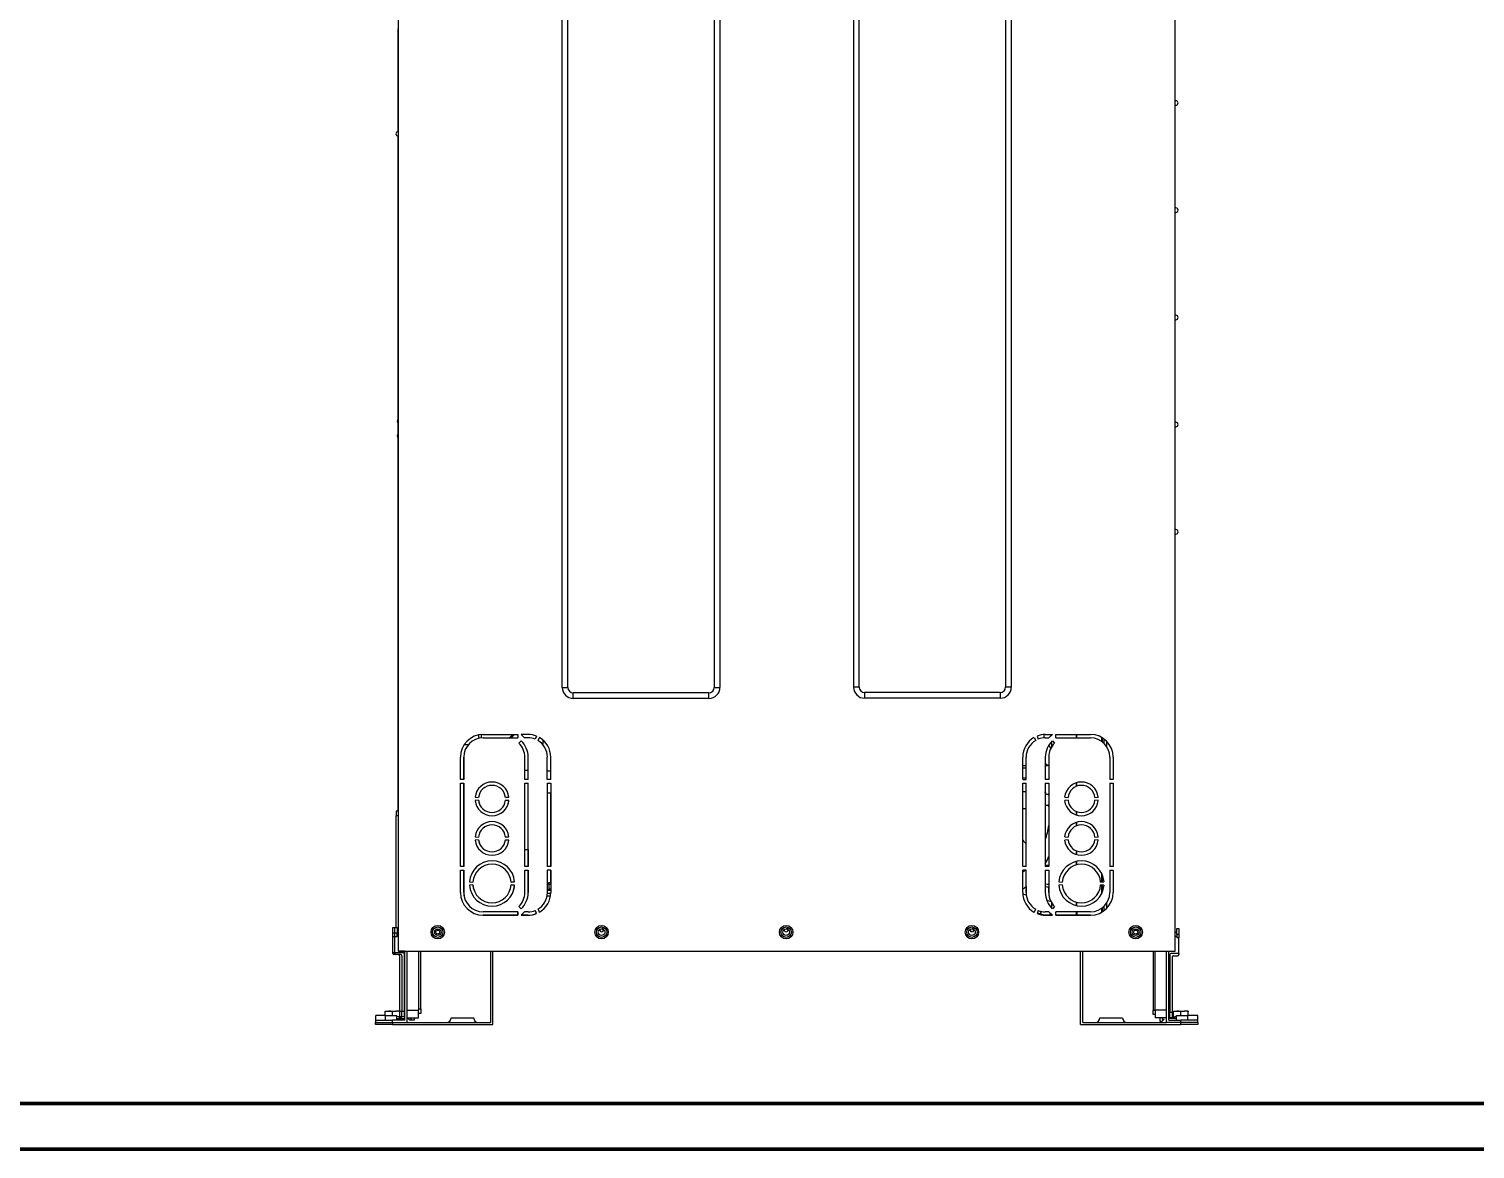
# Model space of a CAD drawing. Extents: x 594 to 813, y 174 to 240.
# Drawn here: x 754.84 to 767.68, y 173.79 to 183.75 of the extents above; entities that cross this region are included whole.
import ezdxf

# ---------------------------------------------------------------- set-up
doc = ezdxf.new("R2010")
doc.units = 0
doc.header["$MEASUREMENT"] = 0
doc.layers.add('AC.REF(S). PIPING', color=3, linetype='CONTINUOUS', lineweight=30)
doc.layers.add('UG-BORDER', color=20, linetype='CONTINUOUS', lineweight=80)
doc.layers.add('LG-Product', color=3, linetype='CONTINUOUS')

# ---------------------------------------------------------------- blocks, each defined once
blk = doc.blocks.new('UW1-3')
at = {"layer": 'LG-Product', "color": 3, "linetype": 'Continuous'}
for p, q in [((3159.8, 3230.4), (3159.8, 1782.7)), ((3850, 1782.7), (3850, 3230.4)), ((3305.5, 2017.2), (3305.5, 3020.4)), ((3310.5, 2017.2), (3310.5, 3020.4)), ((3440.5, 3020.4), (3440.5, 2017.2)), ((3445.5, 3020.4), (3445.5, 2017.2)), ((3564.3, 3020.5), (3564.3, 2017.4)), ((3569.3, 2017.4), (3569.3, 3020.5)), ((3699.3, 3020.5), (3699.3, 2017.4)), ((3704.4, 3020.5), (3704.4, 2017.4)), ((3159.8, 2511), (3159.8, 2602.2)), ((3850.4, 2538.5), (3850, 2538.5)), ((3850, 2534.5), (3850.4, 2534.5)), ((3850.6, 2538.5), (3850.4, 2538.5)), ((3850.4, 2534.5), (3850.6, 2534.5)), ((3159.8, 2255.6), (3159.8, 2506.9)), ((3850.4, 2443.3), (3850, 2443.3)), ((3850.6, 2443.3), (3850.4, 2443.3)), ((3850, 2439.2), (3850.4, 2439.2)), ((3850.4, 2439.2), (3850.6, 2439.2)), ((3850.4, 2348), (3850, 2348)), ((3850, 2343.9), (3850.4, 2343.9)), ((3850.6, 2348), (3850.4, 2348)), ((3850.4, 2343.9), (3850.6, 2343.9)), ((3159.8, 2242.5), (3159.8, 2251.8)), ((3850.4, 2252.7), (3850, 2252.7)), ((3850, 2248.6), (3850.4, 2248.6)), ((3850.6, 2252.7), (3850.4, 2252.7)), ((3850.4, 2248.6), (3850.6, 2248.6)), ((3159.8, 1907.1), (3159.8, 2238.7)), ((3850.4, 2157.4), (3850, 2157.4)), ((3850, 2153.3), (3850.4, 2153.3)), ((3850.6, 2157.4), (3850.4, 2157.4)), ((3850.4, 2153.3), (3850.6, 2153.3)), ((3305.5, 2017.2), (3310.5, 2017.2)), ((3440.5, 2017.2), (3445.5, 2017.2)), ((3569.3, 2017.4), (3564.3, 2017.4)), ((3704.4, 2017.4), (3699.3, 2017.4)), ((3435.7, 2012.4), (3315.3, 2012.4)), ((3315.3, 2007.4), (3315.3, 2012.4)), ((3435.7, 2007.4), (3315.3, 2007.4)), ((3435.7, 2007.4), (3435.7, 2012.4)), ((3694.5, 2012.6), (3574.1, 2012.6)), ((3574.1, 2012.6), (3574.1, 2007.6)), ((3694.5, 2007.6), (3574.1, 2007.6)), ((3694.5, 2012.6), (3694.5, 2007.6)), ((3218.4, 1966.4), (3222.2, 1966.4)), ((3231.4, 1973.4), (3231.4, 1974.9)), ((3231.4, 1971.9), (3231.4, 1973.4)), ((3233.9, 1974.4), (3233.6, 1975.1)), ((3233.9, 1975.3), (3233.9, 1974.8)), ((3233.9, 1974.8), (3233.9, 1974.4)), ((3233.9, 1972.2), (3233.9, 1974.4)), ((3235.1, 1975.3), (3266, 1975.3)), ((3235.1, 1972.3), (3266, 1972.3)), ((3258.3, 1972.3), (3259.7, 1973.5)), ((3259.7, 1973.5), (3261.5, 1975.3)), ((3263, 1975.3), (3260.2, 1972.3)), ((3266, 1975.3), (3266, 1972.3)), ((3266.9, 1967.6), (3269, 1969.8)), ((3269, 1975.3), (3272, 1972.3)), ((3275.2, 1975.3), (3269, 1975.3)), ((3275.2, 1972.3), (3272, 1972.3)), ((3282.5, 1973.9), (3281.4, 1971.1)), ((3285.2, 1972.6), (3283.7, 1970)), ((3288.5, 1965.9), (3288.5, 1970.2)), ((3724.6, 1972.6), (3726.1, 1970)), ((3727.3, 1973.9), (3728.4, 1971.1)), ((3733.7, 1972.3), (3733.7, 1975.3)), ((3733.7, 1972.3), (3733.7, 1975.3)), ((3734.6, 1975.3), (3740.9, 1975.3)), ((3734.6, 1972.3), (3737.8, 1972.3)), ((3738.9, 1964.1), (3737.7, 1965.7)), ((3737.8, 1972.3), (3740.9, 1975.3)), ((3737.8, 1972.3), (3740.2, 1974.6)), ((3740.2, 1975.3), (3740.2, 1974.9)), ((3740.2, 1974.9), (3740.2, 1974.6)), ((3740.2, 1969.1), (3740.2, 1966.6)), ((3740.2, 1966.6), (3740.2, 1964.1)), ((3740.9, 1969.8), (3742.9, 1967.6)), ((3743.9, 1972.3), (3743.9, 1975.3)), ((3743.9, 1975.3), (3774.8, 1975.3)), ((3743.9, 1972.3), (3774.8, 1972.3)), ((3762.4, 1975.3), (3762.4, 1973.8)), ((3762.4, 1973.8), (3762.4, 1975.3)), ((3762.4, 1973.8), (3762.4, 1972.3)), ((3762.4, 1972.3), (3762.4, 1973.8)), ((3784.7, 1970.9), (3784.7, 1972.7)), ((3784.7, 1969.1), (3784.7, 1970.9)), ((3785.3, 1968.6), (3785.3, 1972.3)), ((3786.9, 1967.2), (3786.9, 1971.2)), ((3788.9, 1969.5), (3788.9, 1964.8)), ((3215, 1935.2), (3215, 1955.2)), ((3218, 1935.2), (3218, 1955.2)), ((3218, 1955.2), (3218, 1935.2)), ((3272.2, 1935.2), (3272.2, 1955.2)), ((3275.2, 1935.2), (3275.2, 1955.2)), ((3292.2, 1935.2), (3292.2, 1955.2)), ((3295.3, 1935.2), (3295.3, 1955.2)), ((3295.3, 1942.7), (3295.3, 1955.2)), ((3714.6, 1935.2), (3714.6, 1955.2)), ((3717.6, 1935.2), (3717.6, 1955.2)), ((3734.6, 1955.2), (3734.6, 1935.2)), ((3737.6, 1955.2), (3737.6, 1935.2)), ((3739.6, 1963.1), (3738.9, 1964.1)), ((3791.8, 1955.2), (3791.8, 1935.2)), ((3794.8, 1955.2), (3794.8, 1935.2)), ((3273.7, 1943.4), (3272.2, 1943.4)), ((3275.2, 1943.4), (3273.7, 1943.4)), ((3295.3, 1942.7), (3292.2, 1942.7)), ((3714.6, 1947.8), (3716, 1947.8)), ((3716, 1945.4), (3714.6, 1945.4)), ((3716, 1947.8), (3717.6, 1947.8)), ((3717.6, 1945.4), (3716, 1945.4)), ((3735.9, 1948.6), (3734.6, 1948.6)), ((3734.6, 1947.7), (3735.8, 1948.6)), ((3734.6, 1946.7), (3735.4, 1947.7)), ((3735.4, 1947.7), (3736.2, 1947.7)), ((3737.6, 1947.7), (3735.5, 1947.7)), ((3735.8, 1948.6), (3737, 1947.7)), ((3218, 1935.2), (3215, 1935.2)), ((3215, 1857.9), (3215, 1932.2)), ((3215, 1932.2), (3218, 1932.2)), ((3218, 1857.9), (3218, 1932.2)), ((3218, 1932.2), (3218, 1857.9)), ((3275.2, 1935.2), (3272.2, 1935.2)), ((3272.2, 1932.2), (3275.2, 1932.2)), ((3272.2, 1857.9), (3272.2, 1932.2)), ((3275.2, 1857.9), (3275.2, 1932.2)), ((3295.3, 1935.2), (3292.2, 1935.2)), ((3292.2, 1932.2), (3295.3, 1932.2)), ((3292.2, 1932.2), (3292.2, 1857.9)), ((3295.3, 1932.2), (3295.3, 1857.9)), ((3715.9, 1936.5), (3714.6, 1936.5)), ((3714.6, 1935.2), (3717.6, 1935.2)), ((3714.6, 1857.9), (3714.6, 1932.2)), ((3714.6, 1932.2), (3717.6, 1932.2)), ((3717.6, 1936.5), (3715.9, 1936.5)), ((3717.6, 1857.9), (3717.6, 1932.2)), ((3734.9, 1935.5), (3734.6, 1936)), ((3737.6, 1935.2), (3734.6, 1935.2)), ((3734.6, 1932.2), (3734.6, 1857.9)), ((3734.6, 1932.2), (3737.6, 1932.2)), ((3735.3, 1935.2), (3734.9, 1935.5)), ((3737.6, 1932.2), (3737.6, 1857.9)), ((3762.4, 1932.5), (3762.4, 1930.9)), ((3762.4, 1930.9), (3762.4, 1932.5)), ((3762.4, 1930.9), (3762.4, 1929.4)), ((3762.4, 1929.4), (3762.4, 1930.9)), ((3794.8, 1935.2), (3791.8, 1935.2)), ((3791.8, 1932.2), (3794.8, 1932.2)), ((3791.8, 1932.2), (3791.8, 1857.9)), ((3794.8, 1932.2), (3794.8, 1857.9)), ((3228.1, 1919.6), (3231.1, 1919.3)), ((3231.1, 1916.9), (3228.1, 1916.6)), ((3255.1, 1919.3), (3258.1, 1919.6)), ((3258.1, 1919.6), (3255.1, 1919.3)), ((3258.1, 1916.6), (3255.1, 1916.9)), ((3255.1, 1916.9), (3258.1, 1916.6)), ((3292.2, 1923.6), (3295.3, 1923.6)), ((3295.3, 1857.9), (3295.3, 1923.6)), ((3715.9, 1924.5), (3714.6, 1924.5)), ((3717.6, 1924.5), (3715.9, 1924.5)), ((3735.1, 1923.4), (3734.6, 1924.6)), ((3735.2, 1922.2), (3734.6, 1923.8)), ((3735.8, 1922.1), (3734.6, 1922.2)), ((3735.5, 1922.1), (3735.1, 1923.4)), ((3736.2, 1922), (3735.8, 1922.1)), ((3736.7, 1922), (3736.2, 1922)), ((3737.6, 1922), (3736.7, 1922)), ((3736.7, 1922), (3737.2, 1921.9)), ((3737.2, 1921.9), (3737.6, 1921.7)), ((3751.8, 1919.6), (3754.8, 1919.3)), ((3754.8, 1916.9), (3751.8, 1916.6)), ((3778.7, 1919.3), (3781.7, 1919.6)), ((3781.7, 1916.6), (3778.7, 1916.9)), ((3158, 1907.1), (3158, 1906.5)), ((3159.8, 1907.1), (3158, 1907.1)), ((3158, 1906.5), (3158, 1905.1)), ((3158, 1905.1), (3158, 1903.1)), ((3158, 1803.8), (3158, 1903.1)), ((3159.8, 1903.1), (3158, 1903.1)), ((3715.8, 1909.4), (3714.6, 1909.4)), ((3717.6, 1909.4), (3715.8, 1909.4)), ((3734.6, 1912.6), (3735, 1912.5)), ((3735, 1912.5), (3735.9, 1912.5)), ((3735.9, 1912.5), (3736.7, 1912.5)), ((3737.2, 1912.6), (3736.7, 1912.5)), ((3736.7, 1912.5), (3737.6, 1912.5)), ((3737.6, 1912.8), (3737.2, 1912.6)), ((3762.4, 1906.9), (3762.4, 1905.3)), ((3762.4, 1905.3), (3762.4, 1906.9)), ((3762.4, 1905.3), (3762.4, 1903.7)), ((3762.4, 1903.7), (3762.4, 1905.3)), ((3762.4, 1897.4), (3762.4, 1895.8)), ((3762.4, 1895.8), (3762.4, 1897.4)), ((3762.4, 1895.8), (3762.4, 1894.3)), ((3762.4, 1894.3), (3762.4, 1895.8)), ((3228.1, 1884.5), (3231.1, 1884.2)), ((3231.1, 1881.8), (3228.1, 1881.5)), ((3255.1, 1884.2), (3258.1, 1884.5)), ((3258.1, 1884.5), (3255.1, 1884.2)), ((3258.1, 1881.5), (3255.1, 1881.8)), ((3255.1, 1881.8), (3258.1, 1881.5)), ((3751.8, 1884.5), (3754.8, 1884.2)), ((3754.8, 1881.8), (3751.8, 1881.5)), ((3778.7, 1884.2), (3781.7, 1884.5)), ((3781.7, 1881.5), (3778.7, 1881.8)), ((3272.2, 1873.1), (3273.7, 1873.1)), ((3273.7, 1873.1), (3275.2, 1873.1)), ((3275.2, 1873.1), (3275.2, 1857.9)), ((3762.4, 1871.8), (3762.4, 1870.2)), ((3762.4, 1870.2), (3762.4, 1871.8)), ((3762.4, 1870.2), (3762.4, 1868.6)), ((3762.4, 1868.6), (3762.4, 1870.2)), ((3218, 1857.9), (3215, 1857.9)), ((3215, 1834.9), (3215, 1854.9)), ((3215, 1854.9), (3218, 1854.9)), ((3218, 1834.9), (3218, 1854.9)), ((3218, 1854.9), (3218, 1834.9)), ((3275.2, 1857.9), (3272.2, 1857.9)), ((3272.2, 1854.9), (3275.2, 1854.9)), ((3272.2, 1834.9), (3272.2, 1854.9)), ((3275.2, 1834.9), (3275.2, 1854.9)), ((3275.2, 1854.9), (3275.2, 1834.9)), ((3295.3, 1857.9), (3292.2, 1857.9)), ((3292.2, 1854.9), (3292.2, 1834.9)), ((3295.3, 1854.9), (3292.2, 1854.9)), ((3295.3, 1854.9), (3295.3, 1834.9)), ((3295.3, 1843.9), (3295.3, 1854.9)), ((3717.6, 1857.9), (3714.6, 1857.9)), ((3714.6, 1834.9), (3714.6, 1854.9)), ((3717.6, 1854.9), (3714.6, 1854.9)), ((3717.6, 1834.9), (3717.6, 1854.9)), ((3737.6, 1857.9), (3734.6, 1857.9)), ((3734.6, 1854.9), (3734.6, 1834.9)), ((3734.6, 1854.9), (3737.6, 1854.9)), ((3737.6, 1854.9), (3737.6, 1834.9)), ((3762.4, 1862.5), (3762.4, 1860.9)), ((3762.4, 1860.9), (3762.4, 1862.5)), ((3762.4, 1860.9), (3762.4, 1859.4)), ((3762.4, 1859.4), (3762.4, 1860.9)), ((3784.7, 1847.9), (3784.7, 1851.8)), ((3785.3, 1844.3), (3785.3, 1850.5)), ((3794.8, 1857.9), (3791.8, 1857.9)), ((3791.8, 1854.9), (3791.8, 1834.9)), ((3791.8, 1854.9), (3794.8, 1854.9)), ((3794.8, 1854.9), (3794.8, 1834.9)), ((3223.1, 1844.4), (3226.1, 1844.2)), ((3226.1, 1841.6), (3223.1, 1841.4)), ((3260.1, 1844.2), (3263.1, 1844.4)), ((3263.1, 1844.4), (3260.1, 1844.2)), ((3263.1, 1841.4), (3260.1, 1841.6)), ((3260.1, 1841.6), (3263.1, 1841.4)), ((3292.2, 1837.1), (3293.7, 1837.1)), ((3293.5, 1843.9), (3294.3, 1843.9)), ((3293.5, 1843.4), (3293.5, 1843.9)), ((3293.5, 1841.9), (3293.5, 1843.4)), ((3294.3, 1841.9), (3293.5, 1841.9)), ((3293.5, 1841.9), (3293.5, 1837.9)), ((3293.5, 1837.9), (3293.5, 1837.1)), ((3294.3, 1837.9), (3293.5, 1837.9)), ((3293.5, 1837.4), (3293.5, 1837.9)), ((3293.5, 1837.9), (3293.5, 1837.9)), ((3293.5, 1837.9), (3294.1, 1837.6)), ((3293.8, 1837.1), (3293.5, 1837.4)), ((3293.7, 1837.1), (3295.3, 1837.1)), ((3294.1, 1837.6), (3294.6, 1837.1)), ((3294.3, 1843.9), (3295.3, 1843.9)), ((3295.3, 1841.9), (3294.3, 1841.9)), ((3295.3, 1837.9), (3294.3, 1837.9)), ((3717.6, 1840.2), (3717.6, 1834.9)), ((3737.6, 1834.9), (3737.6, 1840)), ((3746.7, 1844.4), (3749.7, 1844.2)), ((3749.7, 1841.6), (3746.7, 1841.4)), ((3783.7, 1844.2), (3786.7, 1844.4)), ((3786.7, 1841.4), (3783.7, 1841.6)), ((3784.7, 1844.2), (3784.7, 1847.9)), ((3785.3, 1844.3), (3784.7, 1844.2)), ((3784.7, 1837.6), (3784.7, 1841.5)), ((3784.7, 1841.5), (3785.3, 1841.5)), ((3784.7, 1834), (3784.7, 1837.6)), ((3785.3, 1835.3), (3785.3, 1841.5)), ((3293.5, 1831.8), (3292, 1831.8)), ((3293.7, 1833.9), (3292.2, 1833.9)), ((3295, 1831.8), (3293.5, 1831.8)), ((3295.2, 1833.9), (3293.7, 1833.9)), ((3717.7, 1832.6), (3714.6, 1833.5)), ((3737.8, 1827.3), (3735.9, 1827.8)), ((3739.7, 1826.8), (3737.8, 1827.3)), ((3740.2, 1825.9), (3740.2, 1823.2)), ((3762.4, 1826.4), (3762.4, 1824.8)), ((3762.4, 1824.8), (3762.4, 1826.4)), ((3762.4, 1824.8), (3762.4, 1823.3)), ((3762.4, 1823.3), (3762.4, 1824.8)), ((3788.9, 1825.3), (3788.9, 1820.6)), ((3234.9, 1814.8), (3266, 1814.8)), ((3266, 1817.8), (3235.1, 1817.8)), ((3266, 1814.8), (3235.1, 1814.8)), ((3266, 1817.8), (3266, 1814.8)), ((3266, 1814.8), (3266, 1817.8)), ((3269, 1820.3), (3266.9, 1822.5)), ((3269, 1814.8), (3272, 1817.8)), ((3269, 1814.8), (3275.3, 1814.8)), ((3275.2, 1814.8), (3269, 1814.8)), ((3275.2, 1817.8), (3272, 1817.8)), ((3282.5, 1816.2), (3281.4, 1819)), ((3281.4, 1819), (3281.9, 1817.7)), ((3281.9, 1817.7), (3281.9, 1816)), ((3283.7, 1820.1), (3285.2, 1817.5)), ((3724.2, 1817.7), (3724.7, 1817.6)), ((3724.6, 1817.5), (3726.1, 1820.1)), ((3724.7, 1817.6), (3724.6, 1817.5)), ((3728.4, 1819), (3727.3, 1816.2)), ((3727.6, 1816.8), (3730.3, 1816.1)), ((3730.4, 1816.7), (3730.3, 1816.1)), ((3730.3, 1816.1), (3732.7, 1815.4)), ((3730.8, 1818.2), (3730.4, 1816.7)), ((3732.7, 1815.4), (3735.1, 1814.8)), ((3734.5, 1814.8), (3740.9, 1814.8)), ((3737.8, 1817.8), (3734.6, 1817.8)), ((3740.9, 1814.8), (3734.6, 1814.8)), ((3737.8, 1817.8), (3740.9, 1814.8)), ((3740.2, 1823.2), (3740.2, 1821)), ((3742.9, 1822.5), (3740.9, 1820.3)), ((3743.9, 1814.8), (3743.9, 1817.8)), ((3774.8, 1817.8), (3743.9, 1817.8)), ((3743.9, 1814.8), (3774.9, 1814.8)), ((3774.8, 1814.8), (3743.9, 1814.8)), ((3762.4, 1817.8), (3762.4, 1817.2)), ((3762.4, 1817.2), (3762.4, 1817.8)), ((3762.4, 1817.2), (3762.4, 1817.1)), ((3762.4, 1817.1), (3762.4, 1817.2)), ((3762.4, 1816.5), (3762.5, 1816)), ((3762.5, 1816), (3762.5, 1815.8)), ((3784.7, 1818.7), (3784.7, 1821)), ((3784.7, 1817.4), (3784.7, 1818.7)), ((3785.3, 1817.8), (3785.3, 1821.4)), ((3786.9, 1818.9), (3786.9, 1822.9)), ((3154.9, 1803.1), (3154.9, 1803.8)), ((3154.9, 1803.8), (3156.9, 1803.8)), ((3154.9, 1801.2), (3154.9, 1803.1)), ((3154.9, 1798.7), (3154.9, 1801.2)), ((3154.9, 1795.7), (3154.9, 1798.7)), ((3156.9, 1798.7), (3154.9, 1798.7)), ((3156.9, 1803.1), (3156.9, 1803.8)), ((3156.9, 1803.8), (3158.9, 1803.8)), ((3156.9, 1801.2), (3156.9, 1803.1)), ((3156.9, 1798.7), (3156.9, 1801.2)), ((3156.9, 1795.7), (3156.9, 1798.7)), ((3158.9, 1798.7), (3156.9, 1798.7)), ((3158.9, 1803.8), (3158.9, 1803.1)), ((3158.9, 1803.1), (3158.9, 1801.2)), ((3158.9, 1801.2), (3158.9, 1798.7)), ((3158.9, 1800.7), (3159.8, 1800.7)), ((3158.9, 1795.7), (3158.9, 1798.7)), ((3850, 1799.7), (3851.3, 1799.7)), ((3851.3, 1802.1), (3851.3, 1802.8)), ((3851.3, 1802.8), (3853.3, 1802.8)), ((3851.3, 1800.2), (3851.3, 1802.1)), ((3851.3, 1797.7), (3851.3, 1800.2)), ((3853.3, 1802.8), (3853.3, 1802.1)), ((3853.3, 1802.1), (3853.3, 1800.2)), ((3853.3, 1800.2), (3853.3, 1797.7)), ((3154.9, 1781.7), (3154.9, 1795.7)), ((3154.9, 1795.7), (3156.9, 1795.7)), ((3156.9, 1781.7), (3156.9, 1795.7)), ((3156.9, 1795.7), (3158.9, 1795.7)), ((3159.8, 1796.7), (3158.9, 1796.7)), ((3851.3, 1795.7), (3850, 1795.7)), ((3851.3, 1797.7), (3851.3, 1794.7)), ((3853.3, 1797.7), (3851.3, 1797.7)), ((3853.3, 1794.7), (3851.3, 1794.7)), ((3853.3, 1797.7), (3853.3, 1794.7)), ((3853.3, 1780.7), (3853.3, 1794.7)), ((3154.9, 1780.7), (3154.9, 1781.7)), ((3154.9, 1781.7), (3156.9, 1781.7)), ((3157.9, 1779.7), (3155.9, 1779.7)), ((3156.9, 1780.7), (3156.9, 1781.7)), ((3156.9, 1781.7), (3163.9, 1781.7)), ((3161.9, 1779.7), (3157.9, 1779.7)), ((3159.8, 1782.7), (3850, 1782.7)), ((3164.7, 1782.7), (3160.6, 1782.7)), ((3160.9, 1778.7), (3160.9, 1729.5)), ((3162.9, 1778.7), (3162.9, 1729.5)), ((3165.7, 1782.7), (3164.7, 1782.7)), ((3165, 1780.7), (3165, 1729.5)), ((3165.7, 1721.5), (3165.7, 1782.7)), ((3167.7, 1719.5), (3167.7, 1782.7)), ((3177.7, 1782.7), (3177.7, 1730.5)), ((3180, 1731.5), (3180, 1782.7)), ((3241.9, 1719.5), (3241.9, 1782.7)), ((3243.9, 1717.5), (3243.9, 1782.7)), ((3765.9, 1717.5), (3765.9, 1782.7)), ((3767.9, 1719.5), (3767.9, 1782.7)), ((3830.3, 1782.7), (3830.3, 1730.5)), ((3832.1, 1730.5), (3832.1, 1782.7)), ((3842.2, 1719.5), (3842.2, 1782.7)), ((3844.2, 1721.5), (3844.2, 1782.7)), ((3845.3, 1779.7), (3845.3, 1728.5)), ((3853.3, 1780.7), (3846.3, 1780.7)), ((3847.3, 1777.7), (3847.3, 1728.5)), ((3848.3, 1778.7), (3852.3, 1778.7)), ((3853.3, 1780.7), (3853.3, 1779.7)), ((3139.8, 1721.5), (3139.8, 1725.5)), ((3148.6, 1725.5), (3139.8, 1725.5)), ((3139.8, 1721.5), (3140.3, 1721.5)), ((3139.8, 1719.5), (3139.8, 1721.5)), ((3140.3, 1721.5), (3141.8, 1721.5)), ((3141.8, 1721.5), (3144.2, 1721.5)), ((3144.2, 1721.5), (3147.3, 1721.5)), ((3147.3, 1721.5), (3150.9, 1721.5)), ((3151.3, 1729.5), (3148.3, 1728.9)), ((3148.3, 1728.9), (3148.3, 1729.5)), ((3148.3, 1729.5), (3148.3, 1729.5)), ((3148.3, 1729.5), (3149.2, 1729.5)), ((3148.3, 1725.5), (3148.3, 1728.9)), ((3148.6, 1725.5), (3152.4, 1725.5)), ((3148.6, 1721.5), (3148.6, 1725.5)), ((3149.2, 1729.5), (3151.6, 1729.5)), ((3150.9, 1721.5), (3154.8, 1721.5)), ((3151.6, 1729.5), (3151.3, 1729.5)), ((3153.2, 1729.4), (3151.6, 1729.5)), ((3151.6, 1729.5), (3154.8, 1729.5)), ((3152.4, 1725.5), (3155.7, 1725.5)), ((3154.8, 1728.9), (3153.2, 1729.4)), ((3157.8, 1729.5), (3154.8, 1728.9)), ((3154.8, 1729.5), (3158.1, 1729.5)), ((3154.8, 1725.5), (3154.8, 1728.9)), ((3165.7, 1721.5), (3154.8, 1721.5)), ((3154.8, 1719.5), (3154.8, 1721.5)), ((3155.7, 1725.5), (3157.9, 1725.5)), ((3158.1, 1729.5), (3157.8, 1729.5)), ((3157.9, 1725.5), (3158.6, 1725.5)), ((3159.7, 1729.4), (3158.1, 1729.5)), ((3160.5, 1729.5), (3158.1, 1729.5)), ((3158.6, 1721.5), (3158.6, 1725.5)), ((3160, 1724.4), (3158.6, 1724.7)), ((3158.6, 1723), (3165.7, 1723)), ((3161.3, 1728.9), (3159.7, 1729.4)), ((3161.3, 1723.7), (3160, 1724.4)), ((3161.3, 1729.5), (3160.5, 1729.5)), ((3161.3, 1729.5), (3162.9, 1729.5)), ((3161.3, 1729.5), (3161.3, 1729.5)), ((3161.3, 1729.5), (3161.3, 1728.9)), ((3161.3, 1723.7), (3161.3, 1728.9)), ((3163.1, 1723), (3161.3, 1724.7)), ((3162.9, 1724.5), (3161.5, 1724.5)), ((3162.9, 1729.5), (3165, 1729.5)), ((3162.9, 1727), (3162.9, 1729.5)), ((3162.9, 1725.2), (3162.9, 1727)), ((3162.9, 1724.5), (3162.9, 1725.2)), ((3165, 1724.5), (3162.9, 1724.5)), ((3165, 1731.5), (3165.7, 1731.5)), ((3165, 1729.5), (3165, 1727)), ((3165.7, 1727.5), (3165, 1727.5)), ((3165, 1727), (3165, 1725.2)), ((3165, 1725.2), (3165, 1724.5)), ((3167.7, 1730.5), (3177.7, 1730.5)), ((3167.7, 1723.5), (3177.7, 1723.5)), ((3168, 1723.5), (3170, 1721.5)), ((3170, 1723.5), (3172, 1721.5)), ((3172, 1721.5), (3170, 1721.5)), ((3174, 1721.5), (3172, 1721.5)), ((3174, 1723.5), (3174, 1721.5)), ((3177.7, 1731.5), (3180, 1731.5)), ((3177.7, 1727.8), (3177.7, 1730.5)), ((3177.7, 1725.6), (3177.7, 1727.8)), ((3180, 1727.5), (3177.7, 1727.5)), ((3177.7, 1724), (3177.7, 1725.6)), ((3177.7, 1723.5), (3177.7, 1724)), ((3180, 1731.5), (3180, 1729.5)), ((3180, 1729.5), (3180, 1728.1)), ((3180, 1728.1), (3180, 1727.5)), ((3206.8, 1723.5), (3207.4, 1723.5)), ((3207.4, 1723.5), (3209.1, 1723.5)), ((3209.1, 1723.5), (3211.8, 1723.5)), ((3211.8, 1723.5), (3215, 1723.5)), ((3215, 1723.5), (3218.5, 1723.5)), ((3218.5, 1723.5), (3221.8, 1723.5)), ((3221.8, 1723.5), (3224.5, 1723.5)), ((3224.5, 1723.5), (3226.2, 1723.5)), ((3226.2, 1723.5), (3226.8, 1723.5)), ((3783, 1723.5), (3783.6, 1723.5)), ((3783.6, 1723.5), (3785.3, 1723.5)), ((3785.3, 1723.5), (3788, 1723.5)), ((3788, 1723.5), (3791.3, 1723.5)), ((3791.3, 1723.5), (3794.8, 1723.5)), ((3794.8, 1723.5), (3798, 1723.5)), ((3798, 1723.5), (3800.7, 1723.5)), ((3800.7, 1723.5), (3802.4, 1723.5)), ((3802.4, 1723.5), (3803, 1723.5)), ((3830.3, 1730.5), (3832.1, 1730.5)), ((3830.3, 1728.5), (3830.3, 1730.5)), ((3830.3, 1727.1), (3830.3, 1728.5)), ((3830.3, 1726.5), (3830.3, 1727.1)), ((3832.1, 1726.5), (3830.3, 1726.5)), ((3832.1, 1730.5), (3832.1, 1727.8)), ((3842.2, 1730.5), (3832.1, 1730.5)), ((3832.1, 1727.8), (3832.1, 1725.6)), ((3832.1, 1725.6), (3832.1, 1724)), ((3832.1, 1724), (3832.1, 1723.5)), ((3842.2, 1723.5), (3832.1, 1723.5)), ((3836.3, 1723.5), (3836.3, 1720.5)), ((3838.3, 1723.5), (3838.3, 1722.5)), ((3838.3, 1720.5), (3840.3, 1722.5)), ((3838.3, 1722.5), (3840.3, 1722.5)), ((3844.2, 1730.5), (3845.3, 1730.5)), ((3845.3, 1726.5), (3844.2, 1726.5)), ((3851.2, 1723), (3844.2, 1723)), ((3844.2, 1721.5), (3855, 1721.5)), ((3845.3, 1728.5), (3847.3, 1728.5)), ((3845.3, 1726), (3845.3, 1728.5)), ((3845.3, 1724.2), (3845.3, 1726)), ((3845.3, 1723.5), (3845.3, 1724.2)), ((3847.3, 1723.5), (3845.3, 1723.5)), ((3848.5, 1724.7), (3846.7, 1723)), ((3847.3, 1728.5), (3847.3, 1726.2)), ((3847.3, 1726.2), (3847.3, 1724.5)), ((3847.3, 1724.5), (3847.3, 1723.6)), ((3851.5, 1729.5), (3848.5, 1728.9)), ((3848.5, 1728.9), (3848.5, 1729.5)), ((3848.5, 1729.5), (3848.5, 1729.5)), ((3848.5, 1729.5), (3849.4, 1729.5)), ((3848.5, 1723.7), (3848.5, 1728.9)), ((3849.9, 1724.4), (3848.5, 1723.7)), ((3849.4, 1729.5), (3851.7, 1729.5)), ((3851.2, 1724.6), (3849.9, 1724.4)), ((3851.2, 1725.5), (3852, 1725.5)), ((3851.2, 1721.5), (3851.2, 1725.5)), ((3851.7, 1729.5), (3851.5, 1729.5)), ((3853.4, 1729.4), (3851.7, 1729.5)), ((3851.7, 1729.5), (3855, 1729.5)), ((3852, 1725.5), (3854.1, 1725.5)), ((3855, 1728.9), (3853.4, 1729.4)), ((3854.1, 1725.5), (3857.4, 1725.5)), ((3858, 1729.5), (3855, 1728.9)), ((3855, 1729.5), (3858.3, 1729.5)), ((3855, 1725.5), (3855, 1728.9)), ((3855, 1719.5), (3855, 1721.5)), ((3858.9, 1721.5), (3855, 1721.5)), ((3857.4, 1725.5), (3861.2, 1725.5)), ((3858.3, 1729.5), (3858, 1729.5)), ((3859.9, 1729.4), (3858.3, 1729.5)), ((3860.7, 1729.5), (3858.3, 1729.5)), ((3862.5, 1721.5), (3858.9, 1721.5)), ((3861.5, 1728.9), (3859.9, 1729.4)), ((3861.5, 1729.5), (3860.7, 1729.5)), ((3870.1, 1725.5), (3861.2, 1725.5)), ((3861.2, 1721.5), (3861.2, 1725.5)), ((3861.5, 1729.5), (3861.5, 1729.5)), ((3861.5, 1729.5), (3861.5, 1728.9)), ((3861.5, 1725.5), (3861.5, 1728.9)), ((3865.6, 1721.5), (3862.5, 1721.5)), ((3868, 1721.5), (3865.6, 1721.5)), ((3869.5, 1721.5), (3868, 1721.5)), ((3870.1, 1721.5), (3869.5, 1721.5)), ((3870.1, 1721.5), (3870.1, 1725.5)), ((3870.1, 1719.5), (3870.1, 1721.5)), ((3139.7, 1719.5), (3139.8, 1719.5)), ((3139.7, 1717.5), (3139.7, 1719.5)), ((3140.3, 1717.5), (3139.7, 1717.5)), ((3139.8, 1719.5), (3140.3, 1719.5)), ((3139.8, 1719.5), (3139.8, 1719.5)), ((3140.3, 1719.5), (3141.8, 1719.5)), ((3141.8, 1717.5), (3140.3, 1717.5)), ((3141.8, 1719.5), (3144.2, 1719.5)), ((3144.2, 1717.5), (3141.8, 1717.5)), ((3144.2, 1719.5), (3147.3, 1719.5)), ((3147.3, 1717.5), (3144.2, 1717.5)), ((3147.3, 1719.5), (3150.9, 1719.5)), ((3150.9, 1717.5), (3147.3, 1717.5)), ((3150.9, 1719.5), (3154.8, 1719.5)), ((3154.8, 1717.5), (3150.9, 1717.5)), ((3154.8, 1719.5), (3167.7, 1719.5)), ((3154.8, 1719.5), (3154.8, 1717.5)), ((3154.8, 1717.5), (3243.9, 1717.5)), ((3167.7, 1719.5), (3241.9, 1719.5)), ((3765.9, 1717.5), (3855, 1717.5)), ((3767.9, 1719.5), (3842.2, 1719.5)), ((3836.3, 1720.5), (3838.3, 1720.5)), ((3855, 1719.5), (3842.2, 1719.5)), ((3858.9, 1719.5), (3855, 1719.5)), ((3855, 1717.5), (3855, 1719.5)), ((3858.9, 1717.5), (3855, 1717.5)), ((3862.5, 1719.5), (3858.9, 1719.5)), ((3862.5, 1717.5), (3858.9, 1717.5)), ((3865.6, 1719.5), (3862.5, 1719.5)), ((3865.6, 1717.5), (3862.5, 1717.5)), ((3868, 1719.5), (3865.6, 1719.5)), ((3868, 1717.5), (3865.6, 1717.5)), ((3869.5, 1719.5), (3868, 1719.5)), ((3869.5, 1717.5), (3868, 1717.5)), ((3870.1, 1719.5), (3869.5, 1719.5)), ((3870.1, 1717.5), (3869.5, 1717.5)), ((3870.1, 1719.5), (3870.1, 1717.5))]:
    blk.add_line(p, q, dxfattribs=at)
for centre, radius in [((3194.9, 1799.7), 5.99), ((3194.9, 1799.7), 4.63), ((3194.9, 1799.7), 3.01), ((3194.9, 1799.7), 1.76), ((3340.4, 1799.7), 5.99), ((3340.4, 1799.7), 4.63), ((3340.4, 1799.7), 3.01), ((3504.4, 1799.7), 5.99), ((3504.4, 1799.7), 4.63), ((3504.4, 1799.7), 3.01), ((3669.4, 1799.7), 5.99), ((3669.4, 1799.7), 4.63), ((3669.4, 1799.7), 3.01), ((3814.9, 1799.7), 5.99), ((3814.9, 1799.7), 4.63), ((3814.9, 1799.7), 3.01), ((3814.9, 1799.7), 1.76)]:
    blk.add_circle(centre, radius, dxfattribs=at)
for centre, radius, start, end in [((3850.6, 2536.5), 2.01, 270, 90), ((3159.8, 2509), 2.01, 90, 270), ((3850.6, 2441.2), 2.01, 270, 90), ((3850.6, 2345.9), 2.01, 270, 90), ((3161.1, 2253.7), 2.31, 124.4096, 235.5904), ((3850.6, 2250.7), 2.01, 270, 90), ((3161.1, 2240.6), 2.31, 124.4096, 235.5904), ((3850.6, 2155.4), 2.01, 270, 90), ((3315.3, 2017.2), 9.84, 180, 270), ((3315.3, 2017.2), 4.83, 180, 270), ((3435.7, 2017.2), 9.84, 270, 0), ((3435.7, 2017.2), 4.83, 270, 0), ((3574.1, 2017.4), 9.84, 180, 270), ((3574.1, 2017.4), 4.83, 180, 270), ((3694.5, 2017.4), 9.84, 270, 0), ((3694.5, 2017.4), 4.83, 270, 0), ((3235.1, 1955.2), 20.1, 90, 180), ((3235.1, 1955.2), 17.1, 90, 180), ((3255.1, 1955.2), 17.1, 0, 46.3699), ((3255.1, 1955.2), 20.1, 0, 46.3699), ((3275.2, 1955.2), 20.1, 68.5924, 90), ((3275.2, 1955.2), 17.1, 68.5924, 90), ((3275.2, 1955.2), 17.1, 0, 59.99), ((3275.2, 1955.2), 20.1, 0, 59.99), ((3734.6, 1955.2), 20.1, 120.01, 180), ((3734.6, 1955.2), 17.1, 120.01, 180), ((3734.6, 1955.2), 20.1, 90, 111.4076), ((3734.6, 1955.2), 17.1, 90, 111.4076), ((3734.6, 1955.2), 17.1, 90, 93.2463), ((3754.7, 1955.2), 20.1, 133.6301, 180), ((3754.7, 1955.2), 17.1, 133.6301, 180), ((3774.8, 1955.2), 20.1, 0, 90), ((3774.8, 1955.2), 17.1, 0, 90), ((3243.1, 1918.1), 15, 5.7392, 174.2608), ((3243.1, 1918.1), 12, 5.7392, 174.2608), ((3766.7, 1918.1), 15, 5.7392, 174.2608), ((3766.7, 1918.1), 12, 5.7392, 174.2608), ((3243.1, 1918.1), 15, 185.7392, 354.2608), ((3243.1, 1918.1), 12, 185.7392, 354.2608), ((3243.1, 1918.1), 12, 185.7392, 203.5419), ((3243.1, 1918.1), 15, 339.4204, 354.2608), ((3674, 1902.7), 64.2, 17.7219, 19.1141), ((3766.7, 1918.1), 15, 185.7392, 354.2608), ((3766.7, 1918.1), 12, 185.7392, 354.2608), ((3674, 1902.7), 64.2, 7.3677, 8.7458), ((3243.1, 1883), 15, 5.7392, 174.2608), ((3243.1, 1883), 12, 5.7392, 174.2608), ((3243.1, 1883), 15, 5.7392, 90.0105), ((3674, 1902.7), 64.2, 340.8852, 352.6316), ((3766.7, 1883), 15, 5.7392, 174.2608), ((3766.7, 1883), 12, 5.7392, 174.2608), ((3243.1, 1883), 15, 185.7392, 354.2608), ((3243.1, 1883), 12, 185.7392, 354.2608), ((3243.1, 1883), 12, 185.7392, 203.5419), ((3243.1, 1883), 15, 269.9947, 354.2608), ((3720.2, 1884.4), 6.37, 207.0056, 245.2612), ((3766.7, 1883), 15, 185.7392, 354.2608), ((3766.7, 1883), 12, 185.7392, 354.2608), ((3243.1, 1842.9), 20.1, 4.3012, 175.6988), ((3678.2, 1891), 64.2, 331.4401, 337.6986), ((3766.7, 1842.9), 20.1, 4.3012, 175.6988), ((3243.1, 1842.9), 17.1, 4.3012, 175.6988), ((3674, 1902.7), 64.2, 309.2262, 311.8841), ((3738, 1873.4), 14.3, 256.3537, 268.5094), ((3738, 1873.4), 14.4, 256.4663, 268.5262), ((3738, 1873.4), 18.8, 259.6556, 268.8694), ((3766.7, 1842.9), 17.1, 4.3012, 175.6988), ((3243.1, 1842.9), 20.1, 184.3012, 355.6988), ((3243.1, 1842.9), 17.1, 184.3012, 355.6988), ((3243.1, 1842.9), 17.1, 184.3012, 195.5492), ((3243.1, 1842.9), 20.1, 338.6554, 355.6988), ((3678.2, 1891), 64.2, 304.4612, 307.7877), ((3738, 1873.4), 31.1, 263.7506, 269.3138), ((3738, 1873.4), 33.4, 264.2006, 269.3644), ((3766.7, 1842.9), 20.1, 184.3012, 355.6988), ((3766.7, 1842.9), 17.1, 184.3012, 355.6988), ((3235.1, 1834.9), 20.1, 180, 270), ((3235.1, 1834.9), 17.1, 180, 270), ((3235.1, 1834.9), 17.1, 180, 197.0944), ((3255.1, 1834.9), 17.1, 313.6301, 0), ((3255.1, 1834.9), 20.1, 313.6301, 0), ((3255.1, 1834.9), 20.1, 313.6301, 0), ((3275.2, 1834.9), 17.1, 300.01, 0), ((3275.2, 1834.9), 20.1, 300.01, 0), ((3734.6, 1834.9), 20.1, 180, 239.99), ((3734.6, 1834.9), 17.1, 180, 239.99), ((3734.6, 1834.9), 17.1, 180, 187.4425), ((3754.7, 1834.9), 20.1, 180, 226.3699), ((3754.7, 1834.9), 17.1, 180, 226.3699), ((3754.7, 1834.9), 17.1, 180, 208.3335), ((3774.8, 1834.9), 17.1, 270, 0), ((3774.8, 1834.9), 20.1, 270, 0), ((3275.2, 1834.9), 17.1, 270, 291.4076), ((3275.2, 1834.9), 20.1, 270, 291.4076), ((3275.2, 1834.9), 20.1, 270, 289.5719), ((3734.6, 1834.9), 20.1, 248.5924, 270), ((3734.6, 1834.9), 17.1, 248.5924, 270), ((3751.3, 1817.1), 12.7, 179.865, 190.2319), ((3751.3, 1817.1), 12.2, 182.2444, 190.6537), ((3751.3, 1817.1), 12.7, 150.93, 158.1919), ((3751.3, 1817.1), 12.2, 155.4806, 159.3731), ((3751.3, 1817.1), 11.2, 188.1169, 191.6156), ((3751.3, 1817.1), 11.1, 188.8144, 191.7281), ((3751.3, 1817.1), 11.1, 348.2719, 0), ((3751.3, 1817.1), 11.2, 348.3844, 354.5662), ((3773.6, 1817.1), 11.1, 180, 191.7281), ((3340.4, 1801.8), 1.76, 163.9406, 16.0706), ((3340.4, 1799.7), 3.01, 55.9013, 84.6112), ((3504.4, 1801.8), 1.76, 163.9406, 16.0706), ((3504.4, 1799.7), 3.01, 55.9069, 89.2463), ((3669.4, 1801.8), 1.76, 163.9406, 16.0706), ((3669.4, 1799.7), 3.01, 55.9013, 87.5081), ((3155.9, 1780.7), 1, 180, 270), ((3157.9, 1780.7), 1, 180, 270), ((3159.9, 1778.7), 1, 0, 90), ((3161.9, 1778.7), 1, 0, 90), ((3163.9, 1780.7), 1, 0, 90), ((3846.3, 1779.7), 1, 90, 180), ((3848.3, 1777.7), 1, 90, 180), ((3852.3, 1779.7), 1, 270, 0), ((3202.7, 1723.5), 4.01, 270, 0), ((3230.8, 1723.5), 4.01, 180, 270), ((3779, 1723.5), 4.01, 270, 0), ((3807.1, 1723.5), 4.01, 180, 270)]:
    blk.add_arc(centre, radius, start, end, dxfattribs=at)
blk = doc.blocks.new('A$C5B2C3915')
at = {"layer": 'LG-Product'}
blk.add_blockref('UW1-3', (-2789.575, -4314.887), dxfattribs=at)

msp = doc.modelspace()

# ---------------------------------------------------------------- linework, layer by layer
at = {"layer": 'UG-BORDER', "color": 7}
for p, q in [((712.518, 174.199), (807.709, 174.199)), ((712.113, 173.794), (808.113, 173.794))]:
    msp.add_line(p, q, dxfattribs=at)

# ---------------------------------------------------------------- block references
at = {"layer": 'AC.REF(S). PIPING', "linetype": 'Continuous', "xscale": 0.0099999999999909, "yscale": 0.0099999999999909, "zscale": 0.0099999999999909}
msp.add_blockref('A$C5B2C3915', (754.417, 200.874), dxfattribs=at)

doc.saveas('drawing.dxf')
